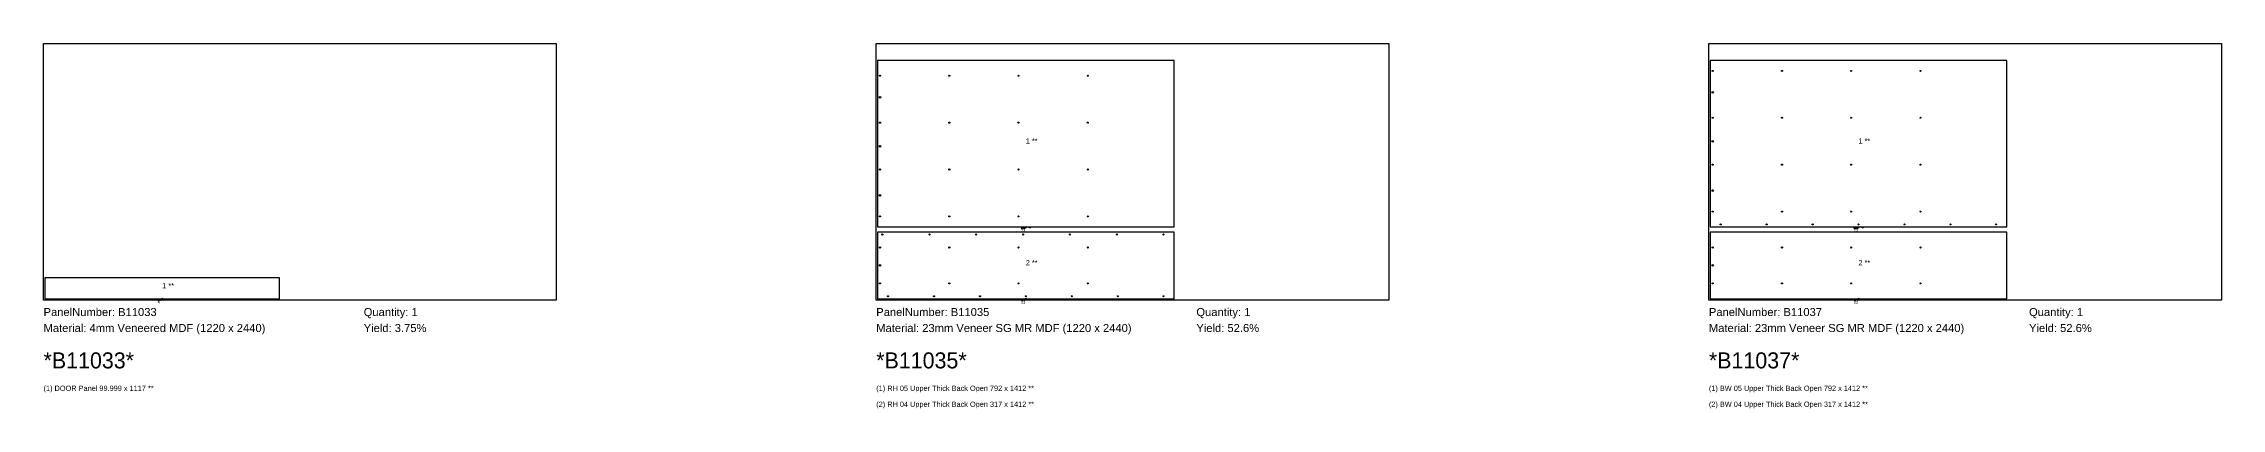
# Model space of a CAD drawing. Header units: inches. Extents: x -5 to 121280, y -1351 to 1225.
# Drawn here: x 63344 to 73712, y -515 to 1220 of the extents above; entities that cross this region are included whole.
import ezdxf

# ---------------------------------------------------------------- set-up
doc = ezdxf.new("R2010")
doc.units = ezdxf.units.IN
doc.header["$MEASUREMENT"] = 0
for name, color, linetype in [('BORDER_Z23P0RT1015', 7, 'Continuous'), ('BORDER_Z4P0RT1015', 7, 'Continuous'), ('NESTBORDER_Z23P0', 7, 'Continuous'), ('NESTBORDER_Z4P0', 7, 'Continuous'), ('NESTTEXT', 1, 'Continuous'), ('PLINEDIRECTION', 6, 'Continuous'), ('VBORE_Z12P0', 3, 'Continuous'), ('VBORE_Z19P0', 3, 'Continuous'), ('VBORE_Z23P0', 3, 'Continuous')]:
    doc.layers.add(name, color=color, linetype=linetype)
doc.styles.add('BARCODE', font='3of9.TTF', dxfattribs={"height": 3})
doc.styles.get("Standard").update_dxf_attribs({"font": 'arial.ttf'})

msp = doc.modelspace()

# ---------------------------------------------------------------- linework, layer by layer
at = {"layer": 'BORDER_Z23P0RT1015', "color": 2}
for points in [[(67998, 344, -0.103855), (68017, 348), (68726, 348), (68726, 1140), (67314, 1140), (67314, 348), (68024, 348, -0.103855), (68043, 344)], [(71962, 344, -0.103855), (71981, 348), (72690, 348), (72690, 1140), (71278, 1140), (71278, 348), (71988, 348, -0.103855), (72007, 344)], [(67998, 2, -0.103855), (68017, 6), (68726, 6), (68726, 323), (67314, 323), (67314, 6), (68024, 6, -0.103855), (68043, 2)], [(71962, 2, -0.103855), (71981, 6), (72690, 6), (72690, 323), (71278, 323), (71278, 6), (71988, 6, -0.103855), (72007, 2)]]:
    msp.add_lwpolyline(points, format="xyb", dxfattribs=at)
at = {"layer": 'BORDER_Z4P0RT1015', "color": 2}
msp.add_lwpolyline([(63887, 2, -0.103855), (63906, 6), (64467, 6), (64467, 106), (63350, 106), (63350, 6), (63912, 6, -0.103855), (63931, 2)], format="xyb", dxfattribs=at)
at = {"layer": 'NESTBORDER_Z23P0', "color": 2}
for points in [[(67308, 0), (67308, 1220), (69748, 1220), (69748, 0)], [(71272, 0), (71272, 1220), (73712, 1220), (73712, 0)]]:
    msp.add_lwpolyline(points, close=True, dxfattribs=at)
at = {"layer": 'NESTBORDER_Z4P0', "color": 2}
msp.add_lwpolyline([(63344, 0), (63344, 1220), (65784, 1220), (65784, 0)], close=True, dxfattribs=at)
at = {"layer": 'PLINEDIRECTION', "color": 6}
for points in [[(67998, 344), (68001, 339), (68024, 349), (68011, 347), (68014, 341), (68024, 349), (68012, 345), (68013, 342), (68024, 349)], [(71962, 344), (71965, 339), (71988, 349), (71975, 347), (71978, 341), (71988, 349), (71976, 345), (71977, 342), (71988, 349)], [(63887, 2), (63889, -3), (63912, 7), (63900, 5), (63902, -1), (63912, 7), (63900, 3), (63901, 0), (63912, 7)], [(67998, 2), (68001, -3), (68024, 7), (68011, 5), (68014, -1), (68024, 7), (68012, 3), (68013, 0), (68024, 7)], [(71962, 2), (71965, -3), (71988, 7), (71975, 5), (71978, -1), (71988, 7), (71976, 3), (71977, 0), (71988, 7)]]:
    msp.add_lwpolyline(points, dxfattribs=at)
at = {"layer": 'VBORE_Z12P0', "color": 3}
for centre in [(67326, 965), (71290, 988), (67326, 732), (71290, 755), (71290, 521), (67326, 498), (67326, 165), (71290, 165)]:
    msp.add_circle(centre, 4, dxfattribs=at)
at = {"layer": 'VBORE_Z19P0', "color": 3}
for centre in [(71328, 360), (71547, 360), (71766, 360), (71984, 360), (72203, 360), (72422, 360), (72640, 360), (67364, 18), (67583, 18), (67802, 18), (68020, 18), (68239, 18), (68458, 18), (68676, 18)]:
    msp.add_circle(centre, 2.5, dxfattribs=at)
at = {"layer": 'VBORE_Z23P0', "color": 3}
for centre in [(67326, 1067), (67656, 1067), (67985, 1067), (68315, 1067), (71290, 1090), (71620, 1090), (71949, 1090), (72279, 1090), (67326, 844), (67656, 844), (67985, 844), (68315, 844), (71290, 867), (71620, 867), (71949, 867), (72279, 867), (67326, 621), (67656, 621), (67985, 621), (68315, 621), (71290, 644), (71620, 644), (71949, 644), (72279, 644), (71290, 421), (71620, 421), (71949, 421), (72279, 421), (67326, 398), (67337, 312), (67561, 312), (67656, 398), (67784, 312), (67985, 398), (68007, 312), (68230, 312), (68315, 398), (68453, 312), (68676, 312), (67326, 250), (67656, 250), (67985, 250), (68315, 250), (71290, 250), (71620, 250), (71949, 250), (72279, 250), (67326, 79), (67656, 79), (67985, 79), (68315, 79), (71290, 79), (71620, 79), (71949, 79), (72279, 79)]:
    msp.add_circle(centre, 2.5, dxfattribs=at)

# ---------------------------------------------------------------- texts
at = {"layer": 'NESTTEXT', "color": 1}
for s, height, p in [('1 **', 25, (68020, 744)), ('1 **', 25, (71984, 744)), ('2 **', 25, (68020, 165)), ('2 **', 25, (71984, 165)), ('1 **', 25, (63909, 56)), ('PanelNumber: B11033', 38.1, (63344, -76)), ('Quantity: 1', 38.1, (64868, -76)), ('PanelNumber: B11035', 38.1, (67308, -76)), ('Quantity: 1', 38.1, (68832, -76)), ('PanelNumber: B11037', 38.1, (71272, -76)), ('Quantity: 1', 38.1, (72796, -76)), ('Material: 4mm Veneered MDF (1220 x 2440)', 38.1, (63344, -152)), ('Yield: 3.75%', 38.1, (64868, -152)), ('Material: 23mm Veneer SG MR MDF (1220 x 2440)', 38.1, (67308, -152)), ('Yield: 52.6%', 38.1, (68832, -152)), ('Material: 23mm Veneer SG MR MDF (1220 x 2440)', 38.1, (71272, -152)), ('Yield: 52.6%', 38.1, (72796, -152)), ('(1) DOOR Panel 99.999 x 1117 **', 25, (63344, -432)), ('(1) RH 05 Upper Thick Back Open 792 x 1412 **', 25, (67308, -432)), ('(1) BW 05 Upper Thick Back Open 792 x 1412 **', 25, (71272, -432)), ('(2) RH 04 Upper Thick Back Open 317 x 1412 **', 25, (67308, -508)), ('(2) BW 04 Upper Thick Back Open 317 x 1412 **', 25, (71272, -508))]:
    msp.add_text(s, height=height, dxfattribs=at).set_placement(p)
at = {"layer": 'NESTTEXT', "color": 1, "style": 'BARCODE'}
for s, p in [('*B11033*', (63344, -325)), ('*B11035*', (67308, -325)), ('*B11037*', (71272, -325))]:
    msp.add_text(s, height=76.2, dxfattribs=at).set_placement(p)
at = {"layer": 'PLINEDIRECTION', "color": 6}
for s, p in [('23', (67998, 325)), ('23', (71962, 325)), ('4', (63887, -17)), ('23', (67998, -17)), ('23', (71962, -17))]:
    msp.add_text(s, height=12.7, dxfattribs=at).set_placement(p)

doc.saveas('drawing.dxf')
